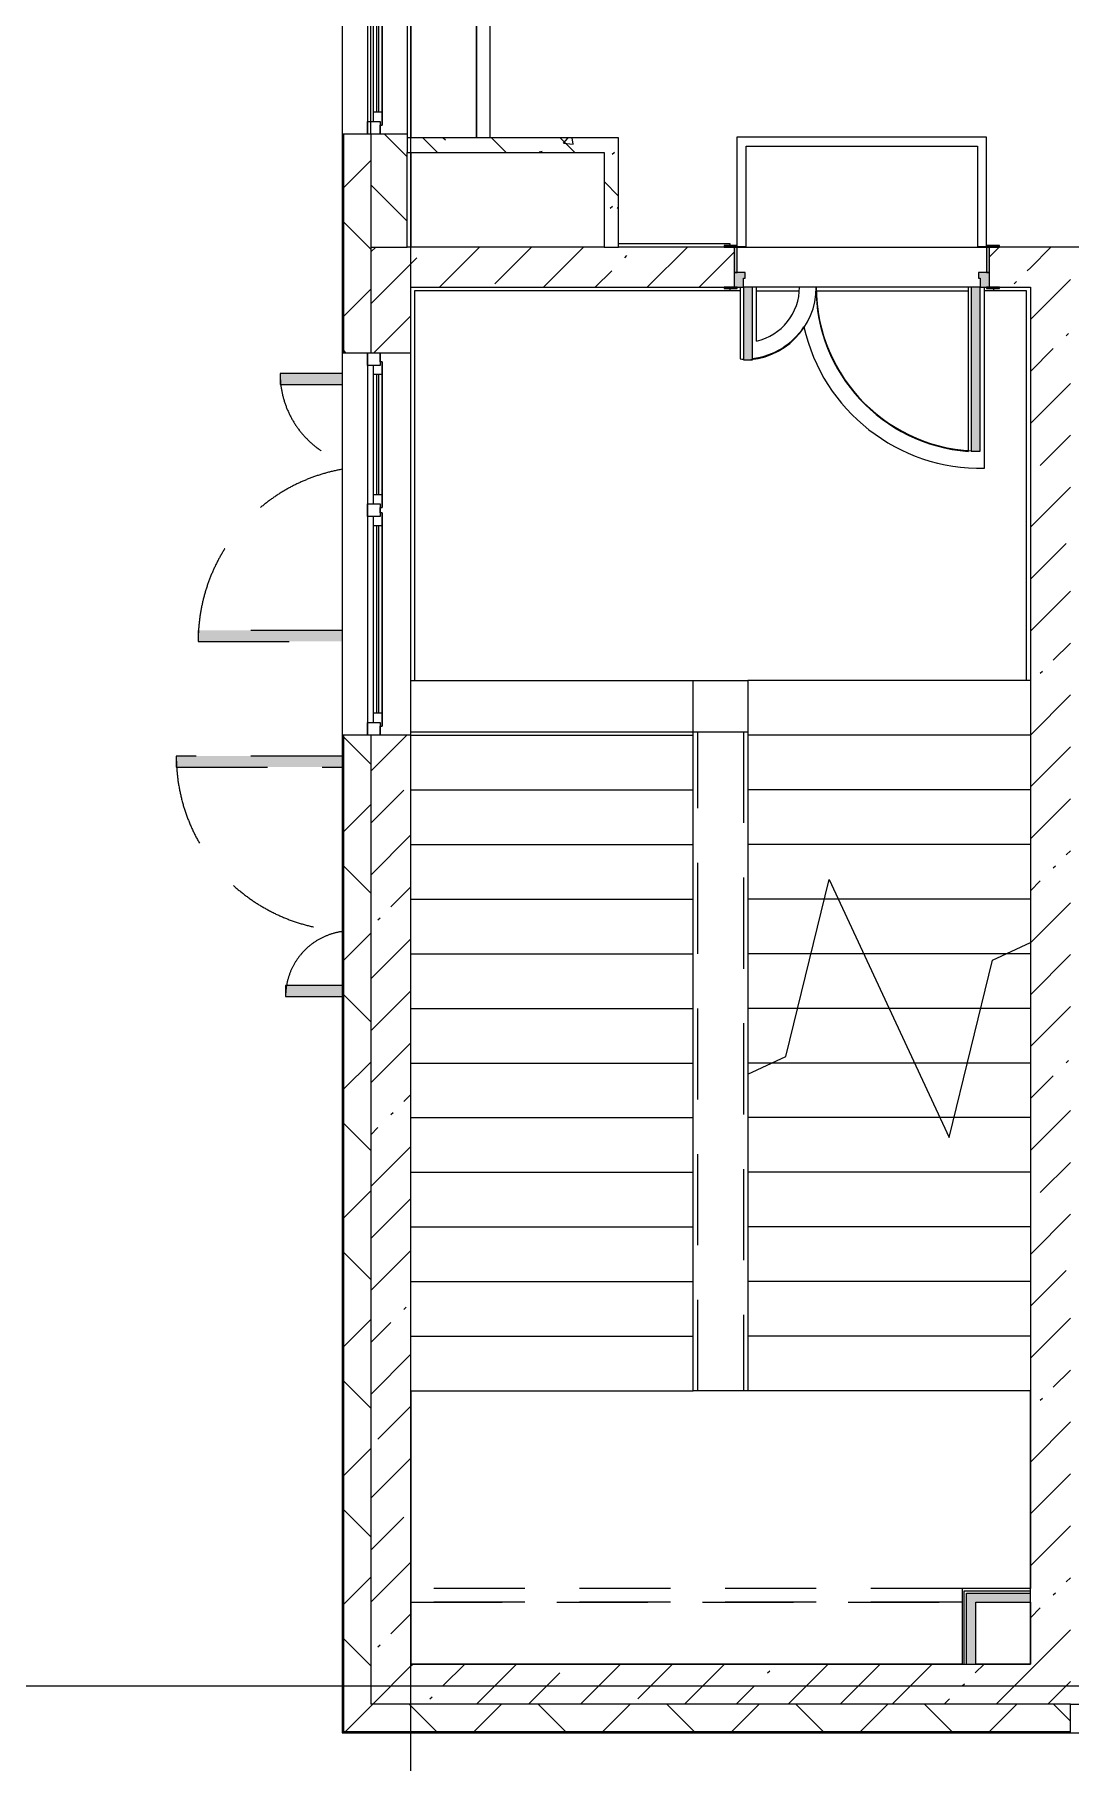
# Model space of a CAD drawing. Header units: millimetres. Extents: x 34897 to 231692, y -8553 to 29000.
# Drawn here: x 102726 to 108412, y -420 to 9067 of the extents above; entities that cross this region are included whole.
import ezdxf

# ---------------------------------------------------------------- set-up
doc = ezdxf.new("R2010")
doc.units = ezdxf.units.MM
doc.linetypes.add('200_ШТРИХ__ш1_п0_6_', pattern=[800, 500, -300])
doc.linetypes.add('Осевая', pattern=[31.75, 6.35, -4.7625, 15.875, -4.7625])
for name, color, linetype, lineweight in [('A-DETL-MBND-1', 7, '200_ШТРИХ__ш1_п0_6_', 9), ('A-GLAZ-2', 7, 'Continuous', 5), ('A-WALL', 7, 'Continuous', 9), ('A-WALL-3', 7, 'Continuous', 5), ('I-WALL-4', 7, 'Continuous', 5), ('S-STRS-2', 7, 'Continuous', 5), ('S-STRS-MBND-2', 7, 'Continuous', 5), ('Оси', 7, 'Continuous', 9), ('Оси-2', 7, 'Осевая', 9)]:
    doc.layers.add(name, color=color, linetype=linetype, lineweight=lineweight)
for name, color, linetype, lineweight, true_color in [('A-DOOR-1', 7, 'Continuous', 5, 0xaaaaaa), ('A-DOOR-2', 7, 'Continuous', 5, 0xe2e2e2), ('A-DOOR-FRAM-1', 7, 'Continuous', 5, 0xe2e2e2), ('A-DOOR-FRAM-2', 7, 'Continuous', 5, 0xaaaaaa), ('A-FLOR-1', 7, 'Continuous', 5, 0xaaaaaa), ('I-WALL-3', 7, 'Continuous', 9, 0xe7e7e7), ('I-WALL-6', 7, 'Continuous', 5, 0x787878)]:
    doc.layers.add(name, color=color, linetype=linetype, lineweight=lineweight, true_color=true_color)
pattern_1 = [(45, (104681.5, 0), (-353.5534, 353.5534), []), (135, (104681.5, 0), (-353.5534, -353.5534), [])]
pattern_2 = [(45, (104681.5, 0), (-285.123, 285.123), []), (45, (104966.64, 0), (-285.123, 285.123), [504.031, -100.806, 16.764, -84.042])]
pattern_3 = [(135, (104681.5, 0), (-377.17, -377.17), [533.4, -88.9, 17.78, -88.9]), (135, (104681.5, 376.94), (-377.17, -377.17), []), (50, (104681.5, 0), (637.645, -55.787), [66.675, -733.425]), (355, (104681.5, 0), (-123.35, 668.7), [53.34, -586.74]), (100.451, (104734.65, -4.65), (514.3, 612.91), [56.665, -623.315]), (46.184, (104681.5, 177.8), (948.78, -147.15), [100.01, -1100.14]), (96.636, (104760.6, 165.5), (830.91, 866), [85, -934.97]), (351.184, (104681.5, 177.8), (830.92, 865.99), [80.01, -880.11]), (21, (104770.4, 133.35), (530.65, -357.928), [66.675, -733.425]), (326, (104770.4, 133.35), (216.31, 644.66), [53.34, -586.74]), (71.451, (104814.64, 103.5), (746.96, 286.724), [56.665, -623.315]), (37.5, (104681.52, 0), (10.8105, 295.9426), [16.764, -562.864, 16.764, -578.866, -588.962]), (37.5, (104681.52, 0), (10.8105, 295.9426), [-1175.258, 16.764, -572.198]), (7.5, (104681.52, 0), (233.869, 350.632), [16.764, -322.834, 16.764, -549.529, -224.472]), (7.5, (104681.52, 0), (233.869, 350.632), [-905.89, 16.764, -207.708]), (327.5, (104483.27, 0), (474.568, -20.051), [16.764, -205.486, 16.764, -676.656, -920.115]), (327.5, (104483.27, 0), (474.568, -20.051), [-915.67, 16.764, -903.35]), (317.5, (104394.37, 0), (518.452, 88.993), [16.764, -272.16, 16.764, -443.738, -653.415]), (317.5, (104394.37, 0), (518.452, 88.993), [-749.427, 16.764, -636.65])]

# ---------------------------------------------------------------- blocks, each defined once
blk = doc.blocks.new('110_Дверь_СКБ_2Ст - Д-1 Лестничная клетка EIS60-24280000-2_10_2_птичка')
at = {"layer": 'A-DOOR-2'}
for points in [[(-637.5, 1010), (-637.5, 110), (-587.5, 110), (-587.5, 1010)], [(612.5, 510), (612.5, 110), (662.5, 110), (662.5, 510)], [(712.5, 30), (697.5, 30), (697.5, -110), (712.5, -110)]]:
    blk.add_hatch(color=256, dxfattribs=at).paths.add_polyline_path(points)
h = blk.add_hatch(color=256, dxfattribs=at)
h.paths.add_polyline_path([(712.5, 110), (662.5, 110), (662.5, 60), (652.5, 60), (652.5, 30), (712.5, 30), (712.5, 39.7)])
h.paths.add_polyline_path([(-687.5, 110), (-687.5, 30), (-627.5, 30), (-627.5, 60), (-637.5, 60), (-637.5, 110)])
at = {"layer": 'A-DOOR-FRAM-1'}
for points in [[(-742.5, 118), (-742.5, 110), (-672.5, 110), (-672.5, 118)], [(697.5, 118), (697.5, 110), (767.5, 110), (767.5, 118)], [(-672.5, 30), (-687.5, 30), (-687.5, -110), (-672.5, -110)], [(-672.5, -110), (-742.5, -110), (-742.5, -118), (-672.5, -118)], [(697.5, -110), (697.5, -118), (767.5, -118), (767.5, -110)]]:
    blk.add_hatch(color=256, dxfattribs=at).paths.add_polyline_path(points)
at = {"layer": 'A-DOOR-1'}
for p, q in [((-637.5, 1010), (-637.5, 110)), ((-587.5, 1010), (-637.5, 1010)), ((-587.5, 110), (-587.5, 1010)), ((662.5, 510), (612.5, 510)), ((612.5, 510), (612.5, 110)), ((662.5, 110), (662.5, 510)), ((-637.5, 110), (-587.5, 110)), ((612.5, 110), (662.5, 110))]:
    blk.add_line(p, q, dxfattribs=at)
for centre, radius, start, end in [((-637.5, 110), 900, 0, 90), ((662.5, 110), 400, 90, 180)]:
    blk.add_arc(centre, radius, start, end, dxfattribs=at)
at = {"layer": 'A-DOOR-FRAM-2'}
for p, q in [((-672.5, 118), (-742.5, 118)), ((-742.5, 118), (-742.5, 110)), ((-742.5, 110), (-672.5, 110)), ((-637.5, 110), (-687.5, 110)), ((-687.5, 110), (-687.5, 30)), ((-672.5, 110), (-672.5, 118)), ((-637.5, 60), (-637.5, 110)), ((662.5, 110), (662.5, 60)), ((712.5, 110), (662.5, 110)), ((767.5, 118), (697.5, 118)), ((697.5, 118), (697.5, 110)), ((697.5, 110), (767.5, 110)), ((712.5, 30), (712.5, 110)), ((767.5, 110), (767.5, 118)), ((-687.5, 30), (-627.5, 30)), ((-672.5, 30), (-687.5, 30)), ((-687.5, 30), (-687.5, -110)), ((-672.5, -110), (-672.5, 30)), ((-627.5, 60), (-637.5, 60)), ((-627.5, 30), (-627.5, 60)), ((662.5, 60), (652.5, 60)), ((652.5, 60), (652.5, 30)), ((652.5, 30), (712.5, 30)), ((712.5, 30), (697.5, 30)), ((697.5, 30), (697.5, -110)), ((712.5, -110), (712.5, 30)), ((-672.5, -110), (-742.5, -110)), ((-742.5, -110), (-742.5, -118)), ((-742.5, -118), (-672.5, -118)), ((-687.5, -110), (-672.5, -110)), ((-672.5, -118), (-672.5, -110)), ((697.5, -110), (712.5, -110)), ((767.5, -110), (697.5, -110)), ((697.5, -110), (697.5, -118)), ((697.5, -118), (767.5, -118)), ((767.5, -118), (767.5, -110))]:
    blk.add_line(p, q, dxfattribs=at)
blk = doc.blocks.new('120_Окно_СКБ_2Ст - 120_Окно_СКБ_2Ст 2100х2500 _мал створка справа_-22445857-2_10_2_птичка')
at = {"layer": 'A-GLAZ-2'}
for p, q in [((-1050, -127), (-1050, -57)), ((-1050, -57), (-980, -57)), ((1050, -57), (-1050, -57)), ((-980, -57), (-980, -127)), ((150, -87), (-980, -87)), ((-980, -87), (-980, -127)), ((-930, -137), (-930, -87)), ((100, -137), (100, -87)), ((150, -127), (150, -57)), ((150, -57), (220, -57)), ((150, -127), (150, -87)), ((220, -57), (220, -127)), ((980, -87), (220, -87)), ((220, -87), (220, -127)), ((270, -137), (270, -87)), ((930, -137), (930, -87)), ((980, -127), (980, -57)), ((980, -57), (1050, -57)), ((980, -127), (980, -87)), ((1050, -57), (1050, -127)), ((-980, -127), (-1050, -127)), ((-1050, -127), (-1000, -127)), ((-980, -127), (-1000, -127)), ((-1000, -127), (-1000, -137)), ((-1000, -137), (170, -137)), ((170, -137), (-1000, -137)), ((-930, -107), (100, -107)), ((100, -117), (-930, -117)), ((220, -127), (150, -127)), ((170, -127), (150, -127)), ((170, -127), (200, -127)), ((170, -137), (170, -127)), ((220, -127), (200, -127)), ((200, -127), (200, -137)), ((200, -137), (1000, -137)), ((1000, -137), (200, -137)), ((270, -107), (930, -107)), ((930, -117), (270, -117)), ((1050, -127), (980, -127)), ((1000, -127), (980, -127)), ((1000, -127), (1050, -127)), ((1000, -137), (1000, -127))]:
    blk.add_line(p, q, dxfattribs=at)
blk = doc.blocks.new('120_Окно_СКБ_2Ст - 120_Окно_СКБ_2Ст 2100х2400 _мал створка справа_-22446225-2_10_2_птичка')
at = {"layer": 'A-GLAZ-2'}
for p, q in [((-1050, -127), (-1050, -57)), ((-1050, -57), (-980, -57)), ((1050, -57), (-1050, -57)), ((-980, -57), (-980, -127)), ((150, -87), (-980, -87)), ((-980, -87), (-980, -127)), ((-930, -137), (-930, -87)), ((100, -137), (100, -87)), ((150, -127), (150, -57)), ((150, -57), (220, -57)), ((150, -127), (150, -87)), ((220, -57), (220, -127)), ((980, -87), (220, -87)), ((220, -87), (220, -127)), ((270, -137), (270, -87)), ((930, -137), (930, -87)), ((980, -127), (980, -57)), ((980, -57), (1050, -57)), ((980, -127), (980, -87)), ((1050, -57), (1050, -127)), ((-980, -127), (-1050, -127)), ((-1050, -127), (-1000, -127)), ((-980, -127), (-1000, -127)), ((-1000, -127), (-1000, -137)), ((-1000, -137), (170, -137)), ((170, -137), (-1000, -137)), ((-930, -107), (100, -107)), ((100, -117), (-930, -117)), ((220, -127), (150, -127)), ((170, -127), (150, -127)), ((170, -127), (200, -127)), ((170, -137), (170, -127)), ((220, -127), (200, -127)), ((200, -127), (200, -137)), ((200, -137), (1000, -137)), ((1000, -137), (200, -137)), ((270, -107), (930, -107)), ((930, -117), (270, -117)), ((1050, -127), (980, -127)), ((1000, -127), (980, -127)), ((1000, -127), (1050, -127)), ((1000, -137), (1000, -127))]:
    blk.add_line(p, q, dxfattribs=at)
blk = doc.blocks.new('110_Дверь_СКБ_2Ст_Наружная - ДН-1_л__ Двухстворчатая 1350 х3200 _ЛК_ в свету с верхним остеклением 2-22796854-2_10_2_птичка')
at = {"layer": 'A-DETL-MBND-1'}
for points in [[(-715.5, 869), (-715.5, 79), (-655.5, 79), (-655.5, 869)], [(694.5, 419), (694.5, 79), (754.5, 79), (754.5, 419)]]:
    blk.add_hatch(color=256, dxfattribs=at).paths.add_polyline_path(points)
for p, q in [((-715.5, 869), (-715.5, 79)), ((-655.5, 869), (-715.5, 869)), ((-655.5, 79), (-655.5, 869)), ((754.5, 419), (694.5, 419)), ((694.5, 419), (694.5, 79)), ((754.5, 79), (754.5, 419))]:
    blk.add_line(p, q, dxfattribs=at)
for centre, radius, start, end in [((-715.5, -91), 960, 10.26296, 90), ((754.5, -91), 510, 90, 160.40155)]:
    blk.add_arc(centre, radius, start, end, dxfattribs=at)
blk = doc.blocks.new('110_Дверь_СКБ_2Ст_Наружная - ДН-3_л__ Двухстворчатая 1200 х3200 из подвала EI30-23666533-2_10_2_птичка')
at = {"layer": 'A-DETL-MBND-1'}
for points in [[(619.5, 989), (619.5, 79), (679.5, 79), (679.5, 989)], [(-640.5, 79), (-580.5, 79), (-580.5, 389), (-640.5, 389)]]:
    blk.add_hatch(color=256, dxfattribs=at).paths.add_polyline_path(points)
for p, q in [((679.5, 989), (619.5, 989)), ((619.5, 989), (619.5, 79)), ((679.5, 79), (679.5, 989)), ((-640.5, 389), (-640.5, 79)), ((-580.5, 389), (-640.5, 389)), ((-580.5, 79), (-580.5, 389))]:
    blk.add_line(p, q, dxfattribs=at)
for centre, radius, start, end in [((679.5, 29), 960, 90, 176.98148), ((-640.5, 29), 360, 8.16602, 90)]:
    blk.add_arc(centre, radius, start, end, dxfattribs=at)
blk = doc.blocks.new('Зашивка приборов отопления15 - Зашивка приборов отопления-33281080-2_10_2_птичка')
at = {"layer": 'A-DETL-MBND-1'}
for p, q in [((3135, 535), (110, 535)), ((3135, 460), (110, 460)), ((110, 460), (3135, 460))]:
    blk.add_line(p, q, dxfattribs=at)
blk = doc.blocks.new('Зашивка приборов отопления42 - Зашивка приборов отопления-33374801-2_10_2_птичка')
at = {"layer": 'A-WALL-3'}
for p, q in [((37471.9, 23439), (35371.9, 23439)), ((37471.9, 23079), (37471.9, 23439)), ((35371.9, 23079), (37471.9, 23079)), ((37471.9, 23079), (35371.9, 23079)), ((37471.9, 23004), (37471.9, 23079)), ((35371.9, 23004), (37471.9, 23004))]:
    blk.add_line(p, q, dxfattribs=at)

msp = doc.modelspace()

# ---------------------------------------------------------------- hatches: boundary and pattern name
at = {"layer": 'A-WALL-3'}
h = msp.add_hatch(dxfattribs=at)
h.set_pattern_fill('FP_93', color=256, style=0, pattern_type=2)
h.set_pattern_definition(pattern_1)
h.paths.add_polyline_path([(104571.5, -100), (104571.5, 5220), (104421.5, 5220), (104421.5, -100)])
h.paths.add_polyline_path([(104421.5, 7320), (104571.5, 7320), (104571.5, 8520), (104421.5, 8520), (104421.5, 7750.3)])
h.paths.add_polyline_path([(104465.8, 10620), (104571.5, 10620), (104571.5, 11520), (104421.5, 11520), (104421.5, 10620)])
h.paths.add_polyline_path([(104571.5, 13120), (104571.5, 15350), (104421.5, 15350), (104421.5, 13120)])
h = msp.add_hatch(dxfattribs=at)
h.set_pattern_fill('FP_103', color=256, style=0, pattern_type=2)
h.set_pattern_definition([(135, (104681.52, 0), (-176.7767, -176.7767), [])])
h.paths.add_polyline_path([(104771.5, 7900), (104771.5, 8520), (104571.5, 8520), (104571.5, 7900)])
h.paths.add_polyline_path([(104571.5, 10620), (104771.5, 10620), (104771.5, 10900), (104571.5, 10900), (104571.5, 10642.6)])
h.paths.add_polyline_path([(104571.5, 11400), (104771.5, 11400), (104771.5, 11520), (104571.5, 11520)])
h.paths.add_polyline_path([(104771.5, 13120), (104771.5, 14700), (104571.5, 14700), (104571.5, 13120)])
h = msp.add_hatch(dxfattribs=at)
h.set_pattern_fill('FP_93', color=256, style=0, pattern_type=2)
h.set_pattern_definition(pattern_1)
h.paths.add_polyline_path([(137691.5, -250), (138551.5, -250), (138551.5, -100), (137691.5, -100)])
h.paths.add_polyline_path([(143441.5, -250), (143441.5, -100), (142671.5, -100), (142671.5, -250), (143421.7, -250)])
h.paths.add_polyline_path([(135591.5, -250), (135591.5, -100), (133891.3, -100), (133891.3, -250), (135537.7, -250)])
h.paths.add_polyline_path([(139451.5, -250), (140571.5, -250), (140571.5, -100), (139451.5, -100)])
h.paths.add_polyline_path([(131091.3, -250), (131091.3, -100), (129491.5, -100), (129491.5, -250), (130900.1, -250)])
h.paths.add_polyline_path([(123016.2, -250), (123491.5, -250), (123491.5, -100), (122841.5, -100), (122841.5, -250)])
h.paths.add_polyline_path([(126291.5, -250), (127391.5, -250), (127391.5, -100), (126291.5, -100)])
h.paths.add_polyline_path([(121624.9, -250), (121941.5, -250), (121941.5, -100), (120791.5, -100), (120791.5, -250), (121161.2, -250)])
h.paths.add_polyline_path([(117691.5, -250), (117691.5, -100), (116341.5, -100), (116341.5, -250), (117451.1, -250)])
h.paths.add_polyline_path([(112813.5, -250), (113241.5, -250), (113241.5, -100), (109311.5, -100), (109311.5, -250), (111886, -250)])
h.paths.add_polyline_path([(108411.5, -250), (108411.5, -100), (104421.5, -100), (104421.5, -250), (108175.9, -250)])
at = {"layer": 'I-WALL-3'}
for points in [[(108191.5, 460), (108191.5, 510), (107841.5, 510), (107841.5, 460), (108175.9, 460)], [(107891.5, 120), (107891.5, 460), (107841.5, 460), (107841.5, 120)]]:
    msp.add_hatch(color=256, dxfattribs=at).paths.add_polyline_path(points)
at = {"layer": 'I-WALL-4'}
h = msp.add_hatch(dxfattribs=at)
h.set_pattern_fill('FP_101', color=256, style=0, pattern_type=2)
h.set_pattern_definition(pattern_2)
h.paths.add_polyline_path([(104571.5, -100), (104791.5, -100), (104791.5, 5220), (104571.5, 5220), (104571.5, 1965.8)])
h.paths.add_polyline_path([(104571.5, 7320), (104791.5, 7320), (104791.5, 7900), (104571.5, 7900), (104571.5, 7750.3)])
h = msp.add_hatch(dxfattribs=at)
h.set_pattern_fill('FP_101', color=256, style=0, pattern_type=2)
h.set_pattern_definition(pattern_2)
h.paths.add_polyline_path([(104791.5, 7680), (106566.5, 7680), (106566.5, 7900), (104791.5, 7900), (104791.5, 7750.3)])
h.paths.add_polyline_path([(107966.5, 7680), (108191.5, 7680), (108191.5, 7900), (107966.5, 7900), (107966.5, 7730)])
h = msp.add_hatch(dxfattribs=at)
h.set_pattern_fill('FP_101', color=256, style=0, pattern_type=2)
h.set_pattern_definition(pattern_2)
h.paths.add_polyline_path([(108191.5, -100), (108411.5, -100), (108411.5, 7900), (108191.5, 7900), (108191.5, 120)])
h = msp.add_hatch(dxfattribs=at)
h.set_pattern_fill('FP_101', color=256, style=0, pattern_type=2)
h.set_pattern_definition(pattern_2)
h.paths.add_polyline_path([(108191.5, -100), (108191.5, 120), (104791.5, 120), (104791.5, -100), (108175.9, -100)])
at = {"layer": 'I-WALL-6'}
h = msp.add_hatch(dxfattribs=at)
h.set_pattern_fill('FP_114', color=256, style=0, pattern_type=2)
h.set_pattern_definition(pattern_3)
h.paths.add_polyline_path([(105851.5, 8420), (105931.5, 8420), (105931.5, 8500), (104771.5, 8500), (104771.5, 8420), (105393.3, 8420)])
h = msp.add_hatch(dxfattribs=at)
h.set_pattern_fill('FP_114', color=256, style=0, pattern_type=2)
h.set_pattern_definition(pattern_3)
h.paths.add_polyline_path([(105931.5, 7900), (105931.5, 8420), (105851.5, 8420), (105851.5, 7900)])

# ---------------------------------------------------------------- linework, layer by layer
at = {"layer": 'A-DETL-MBND-1'}
for p, q in [((106366.5, 1620), (106366.5, 5237.9)), ((106616.5, 5237.9), (106616.5, 1620))]:
    msp.add_line(p, q, dxfattribs=at)
at = {"layer": 'A-FLOR-1'}
for p, q in [((106581.1, 8503.9), (106581.1, 7908)), ((107951, 8503.9), (106581.1, 8503.9)), ((106631.1, 7903.9), (106631.1, 8453.9)), ((106631.1, 8453.9), (107901, 8453.9)), ((107901, 8453.9), (107901, 7903.9)), ((107951, 7903.9), (107951, 8503.9)), ((105931.5, 7920), (106541.5, 7920)), ((106541.5, 7920), (106541.5, 7908)), ((106581.5, 7903.9), (106631.1, 7903.9)), ((107901, 7903.9), (107951, 7903.9)), ((106598.3, 7659), (104811.5, 7659)), ((104811.5, 7659), (104811.5, 5520)), ((106541.5, 7672), (106541.5, 7659)), ((106598.3, 7680), (106598.3, 7285.7)), ((106688.3, 7680.2), (106616.5, 7680.2)), ((106688.3, 7383), (106688.3, 7680.2)), ((106688.3, 7659), (106922.5, 7659)), ((107014.5, 7680.2), (106924.5, 7680.2)), ((107015.7, 7659), (107849.5, 7659)), ((107916.5, 7680.2), (107849.5, 7680.2)), ((107849.5, 7680.2), (107849.5, 6777.9)), ((107939.5, 6685.4), (107939.5, 7680)), ((108170.5, 7659), (107939.5, 7659)), ((107991.5, 7659), (107991.5, 7672)), ((108170.5, 5520), (108170.5, 7659)), ((104811.5, 5520), (106641.5, 5520)), ((104791.5, 5237.9), (106641.5, 5237.9))]:
    msp.add_line(p, q, dxfattribs=at)
for centre, radius, start, end in [((106619.5, 7680.2), 305, 283.0427, 0), ((107919.5, 7680.2), 905, 180, 265.56313), ((106619.5, 7680.2), 395, 276.84991, 326.45952), ((107919.5, 7680.2), 995, 192.67054, 271.1511), ((106619.5, 7680.2), 395, 266.92799, 269.56999)]:
    msp.add_arc(centre, radius, start, end, dxfattribs=at)
at = {"layer": 'A-WALL'}
for p, q in [((104418.5, 8520), (104418.5, 7320)), ((104421.5, 8520), (104421.5, 7320)), ((104571.5, 8520), (104571.5, 7320)), ((104771.5, 8500), (104771.5, 8420)), ((104571.5, 7900), (104771.5, 7900)), ((105851.5, 7900), (105931.5, 7900)), ((104418.5, 5220), (104418.5, -253)), ((104421.5, 5220), (104421.5, -250)), ((104571.5, 5220), (104571.5, -100)), ((107829, 522.5), (108191.5, 522.5)), ((107829, 120), (107829, 522.5)), ((107841.5, 510), (108191.5, 510)), ((107841.5, 120), (107841.5, 510)), ((108191.5, 460), (108191.5, 535)), ((107816.5, 120), (107891.5, 120)), ((104418.5, -253), (108411.5, -253)), ((104421.5, -250), (108411.5, -250))]:
    msp.add_line(p, q, dxfattribs=at)
at = {"layer": 'A-WALL-3'}
for p, q in [((104413.5, 15358), (104413.5, -258)), ((104771.5, 10900), (104771.5, 8500)), ((104771.5, 8520), (104413.5, 8520)), ((104771.5, 7900), (104771.5, 8420)), ((104413.5, 7320), (104571.5, 7320)), ((104571.5, 5220), (104413.5, 5220)), ((108411.5, -100), (104571.5, -100)), ((108411.5, -258), (108411.5, -100)), ((104413.5, -258), (122841.5, -258))]:
    msp.add_line(p, q, dxfattribs=at)
at = {"layer": 'I-WALL-4'}
for p, q in [((104571.5, 8520), (104571.5, 10620)), ((104791.5, 10620), (104791.5, 8500)), ((105931.5, 8500), (104771.5, 8500)), ((105931.5, 7900), (105931.5, 8500)), ((104771.5, 8420), (105851.5, 8420)), ((104791.5, 8420), (104791.5, 7900)), ((105851.5, 8420), (105851.5, 7900)), ((105851.5, 7900), (104771.5, 7900)), ((106511.5, 7900), (105931.5, 7900)), ((106581.5, 7900), (107951.5, 7900)), ((108711.5, 7900), (108021.5, 7900)), ((104791.5, 120), (104791.5, 7680)), ((104791.5, 7680), (106511.5, 7680)), ((106924.5, 7680), (106688.3, 7680)), ((107849.5, 7680), (107014.2, 7680)), ((108021.5, 7680), (108191.5, 7680)), ((108191.5, 7680), (108191.5, 535)), ((104571.5, 7320), (104791.5, 7320)), ((104791.5, 5220), (104571.5, 5220)), ((108191.5, 535), (107816.5, 535)), ((107816.5, 535), (107816.5, 120)), ((107891.5, 460), (108191.5, 460)), ((107891.5, 120), (107891.5, 460)), ((108191.5, 460), (108191.5, 120)), ((107816.5, 120), (104791.5, 120)), ((108191.5, 120), (107891.5, 120)), ((108411.5, -100), (109311.5, -100))]:
    msp.add_line(p, q, dxfattribs=at)
at = {"layer": 'S-STRS-2'}
for p, q in [((104791.5, 5520), (106341.5, 5520)), ((108191.5, 5520), (106641.5, 5520)), ((106641.5, 5520), (106641.5, 5220)), ((108191.5, 5520), (106641.5, 5520)), ((104791.5, 5220), (106341.5, 5220)), ((104791.5, 5220), (106341.5, 5220)), ((106341.5, 5220), (106341.5, 5237.9)), ((106341.5, 4920), (106341.5, 5220)), ((106641.5, 5220), (106641.5, 4920)), ((108191.5, 5220), (106641.5, 5220)), ((108191.5, 5220), (106641.5, 5220)), ((104791.5, 4920), (106341.5, 4920)), ((104791.5, 4920), (106341.5, 4920)), ((106341.5, 4620), (106341.5, 4920)), ((106641.5, 4920), (106641.5, 4620)), ((108191.5, 4920), (106641.5, 4920)), ((108191.5, 4920), (106641.5, 4920)), ((104791.5, 4620), (106341.5, 4620)), ((104791.5, 4620), (106341.5, 4620)), ((106341.5, 4320), (106341.5, 4620)), ((106641.5, 4620), (106641.5, 4320)), ((108191.5, 4620), (106641.5, 4620)), ((108191.5, 4620), (106641.5, 4620)), ((104791.5, 4320), (106341.5, 4320)), ((104791.5, 4320), (106341.5, 4320)), ((106341.5, 4020), (106341.5, 4320)), ((106641.5, 4320), (106641.5, 4020)), ((107060.1, 4320), (106641.5, 4320)), ((107060.1, 4320), (106641.5, 4320)), ((107136.7, 4320), (107060.1, 4320)), ((107136.7, 4320), (107060.1, 4320)), ((108191.5, 4320), (107136.7, 4320)), ((108191.5, 4320), (107136.7, 4320)), ((104791.5, 4020), (106341.5, 4020)), ((104791.5, 4020), (106341.5, 4020)), ((106341.5, 3720), (106341.5, 4020)), ((106641.5, 4020), (106641.5, 3720)), ((106987.2, 4020), (106641.5, 4020)), ((106987.2, 4020), (106641.5, 4020)), ((107276.6, 4020), (106987.2, 4020)), ((107276.6, 4020), (106987.2, 4020)), ((108059.9, 4020), (107276.6, 4020)), ((108059.9, 4020), (107276.6, 4020)), ((108191.5, 4020), (108059.9, 4020)), ((108191.5, 4020), (108059.9, 4020)), ((104791.5, 3720), (106341.5, 3720)), ((104791.5, 3720), (106341.5, 3720)), ((106341.5, 3420), (106341.5, 3720)), ((106641.5, 3720), (106641.5, 3420)), ((106914.3, 3720), (106641.5, 3720)), ((106914.3, 3720), (106641.5, 3720)), ((107416.5, 3720), (106914.3, 3720)), ((107416.5, 3720), (106914.3, 3720)), ((107918.8, 3720), (107416.5, 3720)), ((107918.8, 3720), (107416.5, 3720)), ((108191.5, 3720), (107918.8, 3720)), ((108191.5, 3720), (107918.8, 3720)), ((104791.5, 3420), (106341.5, 3420)), ((104791.5, 3420), (106341.5, 3420)), ((106341.5, 3120), (106341.5, 3420)), ((106641.5, 3420), (106641.5, 3358.6)), ((106773.2, 3420), (106641.5, 3420)), ((106773.2, 3420), (106641.5, 3420)), ((107556.4, 3420), (106773.2, 3420)), ((107556.4, 3420), (106773.2, 3420)), ((107845.9, 3420), (107556.4, 3420)), ((107845.9, 3420), (107556.4, 3420)), ((108191.5, 3420), (107845.9, 3420)), ((108191.5, 3420), (107845.9, 3420)), ((106641.5, 3358.6), (106641.5, 3120)), ((104791.5, 3120), (106341.5, 3120)), ((104791.5, 3120), (106341.5, 3120)), ((106341.5, 2820), (106341.5, 3120)), ((106641.5, 3120), (106641.5, 2820)), ((107696.3, 3120), (106641.5, 3120)), ((107696.3, 3120), (106641.5, 3120)), ((107772.9, 3120), (107696.3, 3120)), ((107772.9, 3120), (107696.3, 3120)), ((108191.5, 3120), (107772.9, 3120)), ((108191.5, 3120), (107772.9, 3120)), ((104791.5, 2820), (106341.5, 2820)), ((104791.5, 2820), (106341.5, 2820)), ((106341.5, 2520), (106341.5, 2820)), ((106641.5, 2820), (106641.5, 2520)), ((108191.5, 2820), (106641.5, 2820)), ((108191.5, 2820), (106641.5, 2820)), ((104791.5, 2520), (106341.5, 2520)), ((104791.5, 2520), (106341.5, 2520)), ((106341.5, 2220), (106341.5, 2520)), ((106641.5, 2520), (106641.5, 2220)), ((108191.5, 2520), (106641.5, 2520)), ((108191.5, 2520), (106641.5, 2520)), ((104791.5, 2220), (106341.5, 2220)), ((104791.5, 2220), (106341.5, 2220)), ((106341.5, 1920), (106341.5, 2220)), ((106641.5, 2220), (106641.5, 1920)), ((108191.5, 2220), (106641.5, 2220)), ((108191.5, 2220), (106641.5, 2220)), ((104791.5, 1920), (106341.5, 1920)), ((104791.5, 1920), (106341.5, 1920)), ((106341.5, 1620), (106341.5, 1920)), ((106641.5, 1920), (106641.5, 1620)), ((108191.5, 1920), (106641.5, 1920)), ((108191.5, 1920), (106641.5, 1920)), ((104791.5, 1620), (106341.5, 1620)), ((104791.5, 1620), (106341.5, 1620)), ((106641.5, 1620), (106341.5, 1620)), ((108191.5, 1620), (106641.5, 1620)), ((108191.5, 1620), (106641.5, 1620))]:
    msp.add_line(p, q, dxfattribs=at)
at = {"layer": 'S-STRS-MBND-2'}
for p, q in [((104791.5, 5520), (106341.5, 5520)), ((104791.5, 1620), (104791.5, 5520)), ((106341.5, 1620), (106341.5, 5520)), ((104791.5, 5220), (106341.5, 5220)), ((104791.5, 5220), (106341.5, 5220)), ((104791.5, 4920), (106341.5, 4920)), ((104791.5, 4920), (106341.5, 4920)), ((104791.5, 4620), (106341.5, 4620)), ((104791.5, 4620), (106341.5, 4620)), ((106850.1, 3455.9), (107086.3, 4428.1)), ((107086.3, 4428.1), (107746.7, 3011.9)), ((104791.5, 4320), (106341.5, 4320)), ((104791.5, 4320), (106341.5, 4320)), ((107136.7, 4320), (107060.1, 4320)), ((107136.7, 4320), (107060.1, 4320)), ((107983, 3984.1), (108191.5, 4081.4)), ((104791.5, 4020), (106341.5, 4020)), ((104791.5, 4020), (106341.5, 4020)), ((107276.6, 4020), (106987.2, 4020)), ((107276.6, 4020), (106987.2, 4020)), ((108191.5, 4020), (108059.9, 4020)), ((108191.5, 4020), (108059.9, 4020)), ((107746.7, 3011.9), (107983, 3984.1)), ((104791.5, 3720), (106341.5, 3720)), ((104791.5, 3720), (106341.5, 3720)), ((107416.5, 3720), (106914.3, 3720)), ((107416.5, 3720), (106914.3, 3720)), ((108191.5, 3720), (107918.8, 3720)), ((108191.5, 3720), (107918.8, 3720)), ((104791.5, 3420), (106341.5, 3420)), ((104791.5, 3420), (106341.5, 3420)), ((106641.5, 3358.6), (106850.1, 3455.9)), ((107556.4, 3420), (106773.2, 3420)), ((107556.4, 3420), (106773.2, 3420)), ((108191.5, 3420), (107845.9, 3420)), ((108191.5, 3420), (107845.9, 3420)), ((108191.5, 3420), (108191.5, 1620)), ((106641.5, 3358.6), (106641.5, 1620)), ((104791.5, 3120), (106341.5, 3120)), ((104791.5, 3120), (106341.5, 3120)), ((107696.3, 3120), (106641.5, 3120)), ((107696.3, 3120), (106641.5, 3120)), ((108191.5, 3120), (107772.9, 3120)), ((108191.5, 3120), (107772.9, 3120)), ((104791.5, 2820), (106341.5, 2820)), ((104791.5, 2820), (106341.5, 2820)), ((108191.5, 2820), (106641.5, 2820)), ((108191.5, 2820), (106641.5, 2820)), ((104791.5, 2520), (106341.5, 2520)), ((104791.5, 2520), (106341.5, 2520)), ((108191.5, 2520), (106641.5, 2520)), ((108191.5, 2520), (106641.5, 2520)), ((104791.5, 2220), (106341.5, 2220)), ((104791.5, 2220), (106341.5, 2220)), ((108191.5, 2220), (106641.5, 2220)), ((108191.5, 2220), (106641.5, 2220)), ((104791.5, 1920), (106341.5, 1920)), ((104791.5, 1920), (106341.5, 1920)), ((108191.5, 1920), (106641.5, 1920)), ((108191.5, 1920), (106641.5, 1920)), ((104791.5, 1620), (104791.5, 120)), ((104791.5, 1620), (106341.5, 1620)), ((104791.5, 1620), (106341.5, 1620)), ((106641.5, 1620), (106341.5, 1620)), ((108191.5, 1620), (106641.5, 1620)), ((108191.5, 1620), (106641.5, 1620)), ((108191.5, 120), (108191.5, 1620)), ((104791.5, 120), (108191.5, 120))]:
    msp.add_line(p, q, dxfattribs=at)
at = {"layer": 'Оси'}
for p, q in [((104791.5, 5439), (104791.5, 15380)), ((104791.5, -4552.8), (104791.5, 5388.2)), ((102453.9, 0), (114953.9, 0))]:
    msp.add_line(p, q, dxfattribs=at)
at = {"layer": 'Оси-2'}
msp.add_line((104791.5, 5388.2), (104791.5, 5439), dxfattribs=at)

# ---------------------------------------------------------------- block references
at = {"layer": 'A-DETL-MBND-1', "rotation": 89.99999999999991}
for name, p in [('110_Дверь_СКБ_2Ст_Наружная - ДН-1_л__ Двухстворчатая 1350 х3200 _ЛК_ в свету с верхним остеклением 2-22796854-2_10_2_птичка', (104492.5, 6450.5)), ('110_Дверь_СКБ_2Ст_Наружная - ДН-3_л__ Двухстворчатая 1200 х3200 из подвала EI30-23666533-2_10_2_птичка', (104492.5, 4425.5))]:
    msp.add_blockref(name, p, dxfattribs=at)
at = {"layer": 'A-DETL-MBND-1'}
msp.add_blockref('Зашивка приборов отопления15 - Зашивка приборов отопления-33281080-2_10_2_птичка', (104681.5, 0), dxfattribs=at)
at = {"layer": 'A-DOOR-1', "rotation": 180}
msp.add_blockref('110_Дверь_СКБ_2Ст - Д-1 Лестничная клетка EIS60-24280000-2_10_2_птичка', (107279, 7790), dxfattribs=at)
at = {"layer": 'A-GLAZ-2', "rotation": 89.99999999999993}
for name, p in [('120_Окно_СКБ_2Ст - 120_Окно_СКБ_2Ст 2100х2500 _мал створка справа_-22445857-2_10_2_птичка', (104496.5, 9570)), ('120_Окно_СКБ_2Ст - 120_Окно_СКБ_2Ст 2100х2400 _мал створка справа_-22446225-2_10_2_птичка', (104496.5, 6270))]:
    msp.add_blockref(name, p, dxfattribs=at)
at = {"layer": 'A-WALL-3', "rotation": 90.0000000000001}
msp.add_blockref('Зашивка приборов отопления42 - Зашивка приборов отопления-33374801-2_10_2_птичка', (128230.5, -26871.9), dxfattribs=at)

doc.saveas('drawing.dxf')
